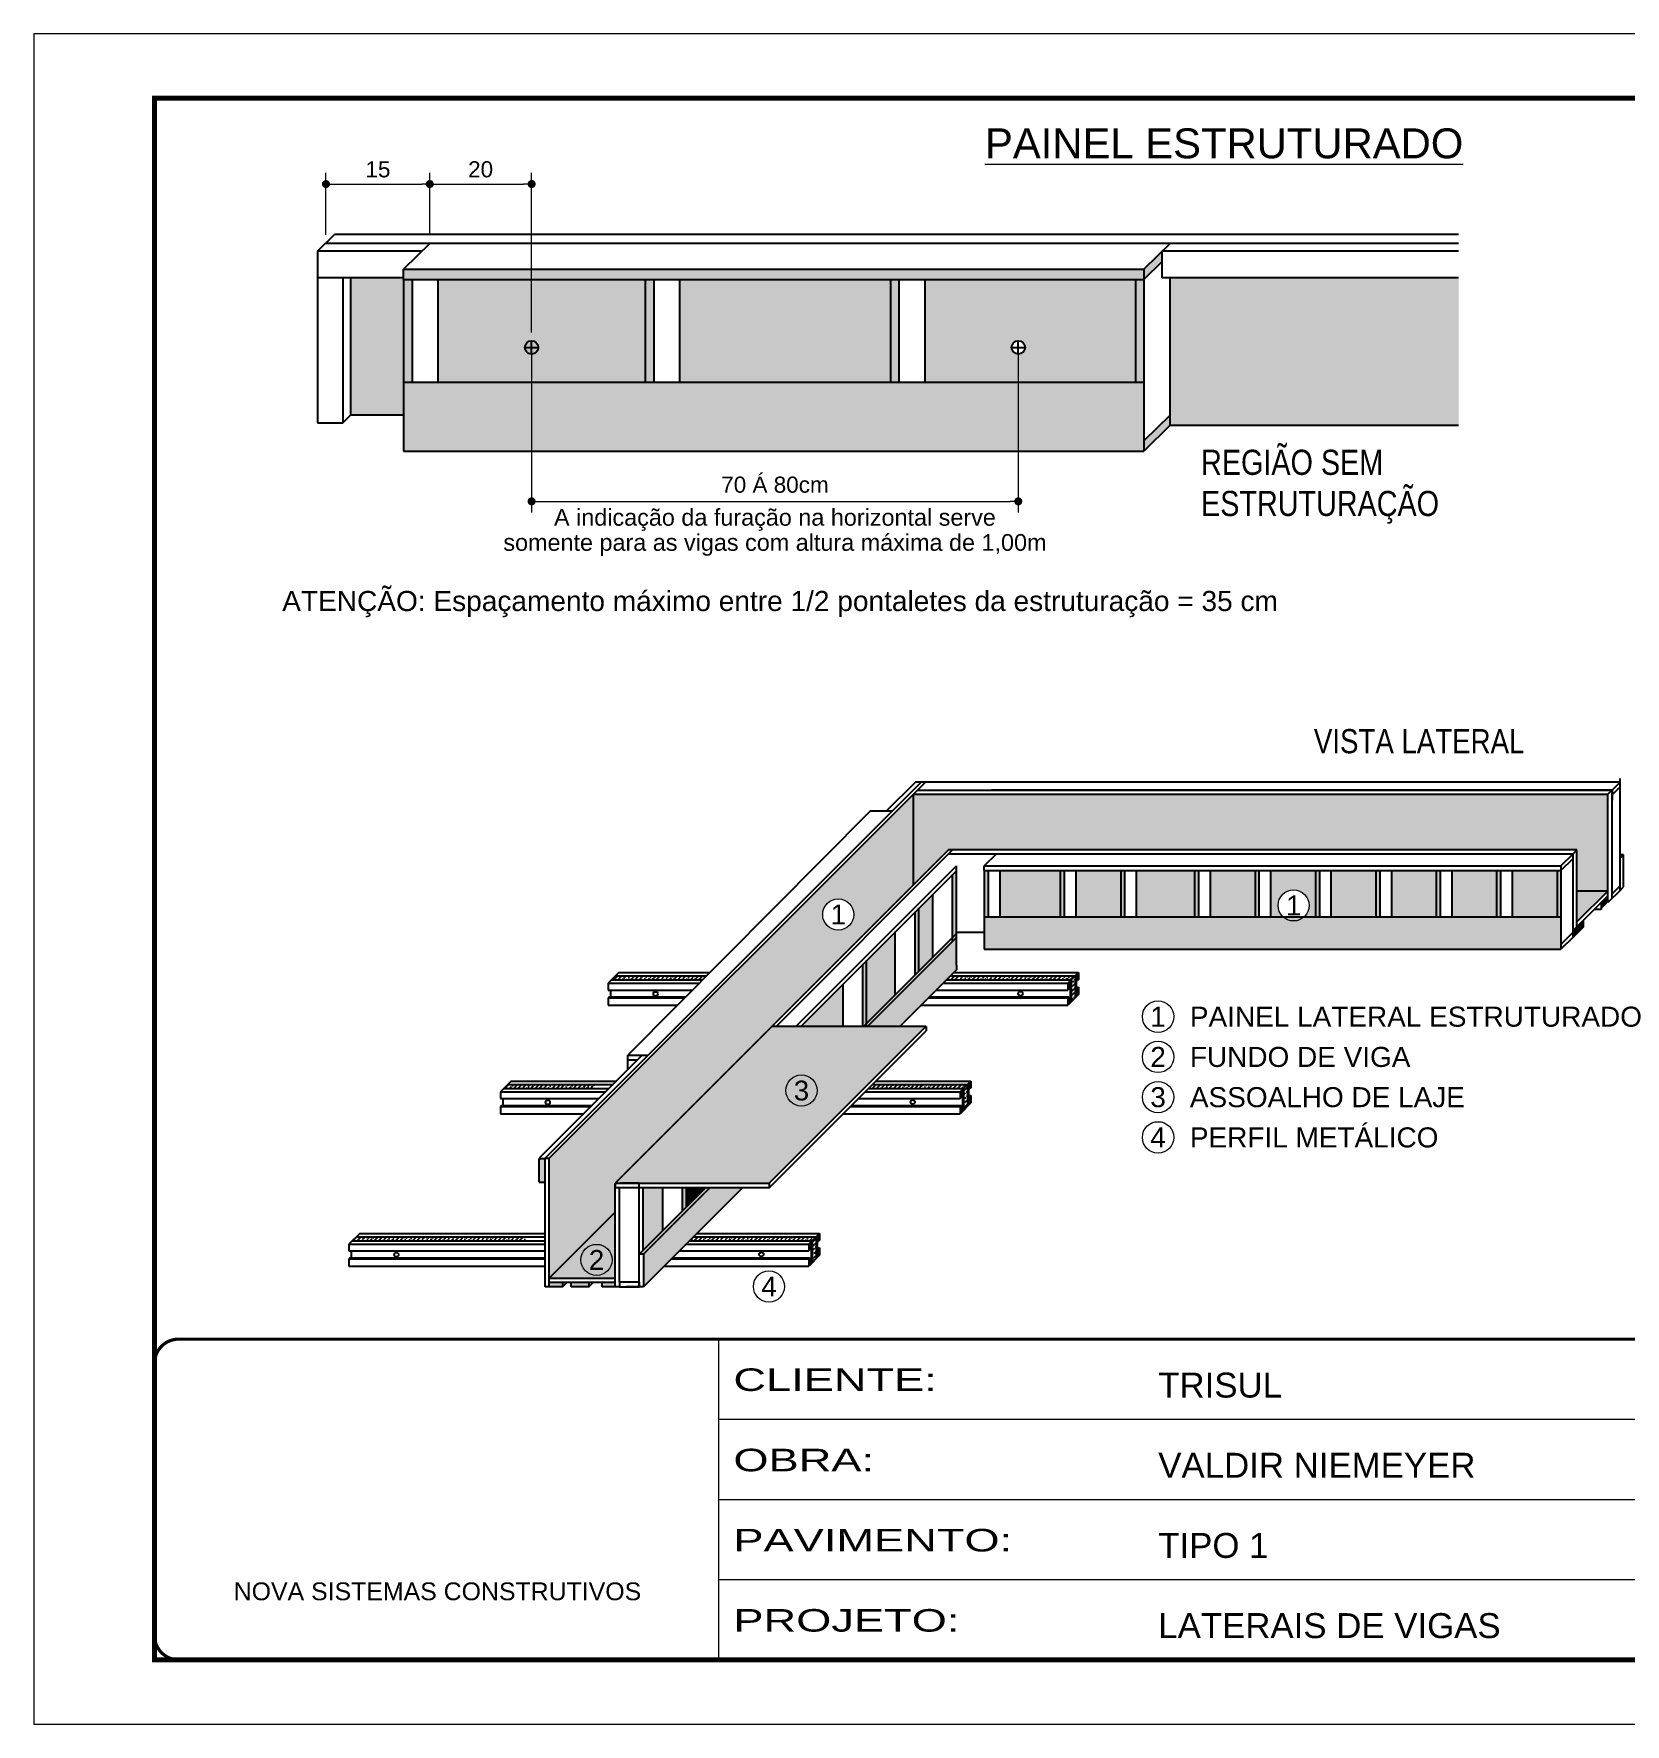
# Model space of a CAD drawing. Extents: x 3330 to 22105, y 1197 to 30204.
# Drawn here: x 17615 to 18603, y 28763 to 29813 of the extents above; entities that cross this region are included whole.
import ezdxf
from ezdxf.enums import TextEntityAlignment as Align

# ---------------------------------------------------------------- set-up
doc = ezdxf.new("R2010")
doc.units = 0
doc.linetypes.add('CONTINUO', pattern=[0])
doc.linetypes.add('DASHED', pattern=[0.75, 0.5, -0.25])
for name, color, linetype, lineweight in [('CARIMBO', 255, 'Continuous', 9), ('Demarcação 1', 251, 'Continuous', 9), ('Folhas', 255, 'Continuous', 9), ('SARRAFO DE PRESSAO', 251, 'DASHED', 9)]:
    doc.layers.add(name, color=color, linetype=linetype, lineweight=lineweight)
doc.layers.add('COTA', color=241, linetype='Continuous')
doc.layers.add('Demarcação 2', color=7, linetype='Continuous', lineweight=9, true_color=0xe0e0e0)
doc.styles.add('ARIAL', font='arial.ttf')
doc.styles.add('CESAR1', font='arial.ttf', dxfattribs={"oblique": 15})
doc.styles.get("Standard").update_dxf_attribs({"font": 'arial.ttf'})
doc.styles.add('Tecnologia', font='')
doc.styles.add('texto', font='ARIALN.TTF')
doc.styles.get('Tecnologia').set_extended_font_data('Forgotten Futurist')
doc.dimstyles.new('1x', dxfattribs={"dimtxt": 10, "dimasz": 5, "dimexe": 7, "dimexo": 5, "dimgap": 4, "dimtad": 1, "dimdec": 1, "dimdsep": 46, "dimtxsty": 'Standard', "dimblk": 'DOT', "dimcen": 0.09, "dimclrd": 4, "dimclre": 4, "dimclrt": 2, "dimadec": 0, "dimazin": 2, "dimtfac": 1, "dimtdec": 1, "dimtmove": 0, "dimatfit": 3, "dimldrblk": 'DOT', "dimfxl": 1, "dimtolj": 1, "dimtzin": 0, "dimlwd": 9, "dimlwe": 9, "dimarcsym": 0})
pattern_1 = [(45, (15393.5628, 77452.4135), (0.99436891, 3.64601934), [4.6875, -0.9375, 0, -0.9375])]

# ---------------------------------------------------------------- blocks, each defined once
blk = doc.blocks.new('9999999999')
at = {"color": 30, "linetype": 'CONTINUO'}
for p, q in [((98564.6, 34230.2), (98564.6, 34429.4)), ((98564.6, 34379.6), (99584, 34379.6)), ((98564.6, 34329.8), (99488, 34329.8)), ((98564.6, 34280), (99488, 34280))]:
    blk.add_line(p, q, dxfattribs=at)
at = {"color": 30, "linetype": 'CONTINUO', "const_width": 2}
blk.add_lwpolyline([(99584, 34230.2), (99584, 34414.4, 0.414214), (99569, 34429.4), (98229, 34429.4, 0.414214), (98214, 34414.4), (98214, 34245.2, 0.414214), (98229, 34230.2), (99584, 34230.2)], format="xyb", dxfattribs=at)
at = {"layer": 'Folhas'}
blk.add_lwpolyline([(98139, 34190.2), (99624, 34190.2), (99624, 35240.2), (98139, 35240.2)], close=True, dxfattribs=at)
at = {"layer": 'Folhas', "color": 30, "const_width": 3}
blk.add_lwpolyline([(98214, 34230.2), (99584, 34230.2), (99584, 35200.2), (98214, 35200.2)], close=True, dxfattribs=at)
at = {"color": 7, "linetype": 'Continuous', "ltscale": 5, "style": 'ARIAL'}
for s, height, p in [('TRISUL', 15.48, (98837.7, 34393.1)), ('VALDIR NIEMEYER', 15.483, (98837.7, 34343.3)), ('TIPO 1', 15.48, (98837.7, 34293.5)), ('NOVA SISTEMAS CONSTRUTIVOS', 11.059, (98263.2, 34267.2)), ('LATERAIS DE VIGAS', 15.483, (98837.7, 34243.7))]:
    blk.add_text(s, height=height, dxfattribs=at).set_placement(p)
at = {"layer": 'Folhas', "color": 7, "style": 'Tecnologia', "width": 1.5}
for s, p in [('CLIENTE:', (98573.7, 34397.2)), ('OBRA:', (98573.7, 34347.3)), ('PAVIMENTO:', (98573.7, 34297.5)), ('PROJETO:', (98573.7, 34247.7))]:
    blk.add_text(s, height=14, dxfattribs=at).set_placement(p)
blk = doc.blocks.new('_Dot')
at = {"color": 0, "linetype": 'ByBlock', "lineweight": -2}
blk.add_line((-0.5, 0), (-1, 0), dxfattribs=at)
at = {"color": 0, "linetype": 'ByBlock', "const_width": 0.5}
blk.add_lwpolyline([(-0.25, 0, 1), (0.25, 0, 1)], format="xyb", close=True, dxfattribs=at)
blk = doc.blocks.new('*D2073')
at = {"layer": 'COTA', "color": 4, "lineweight": 9, "transparency": 16777216}
for p, q in [((17796.1, 29688.3), (17796.1, 29726.8)), ((17860.6, 29688), (17860.6, 29726.8)), ((17801.1, 29719.8), (17855.6, 29719.8))]:
    blk.add_line(p, q, dxfattribs=at)
at = {"layer": 'Defpoints', "color": 0, "transparency": 16777216}
for p in [(17860.6, 29719.8), (17796.1, 29683.3), (17860.6, 29683)]:
    blk.add_point(p, dxfattribs=at)
at = {"layer": 'COTA', "color": 4, "lineweight": 9, "transparency": 16777216, "xscale": 5, "yscale": 5, "zscale": 5, "rotation": 180}
blk.add_blockref('_Dot', (17796.1, 29719.8), dxfattribs=at)
at = {"layer": 'COTA', "color": 4, "lineweight": 9, "transparency": 16777216, "xscale": 5, "yscale": 5, "zscale": 5}
blk.add_blockref('_Dot', (17860.6, 29719.8), dxfattribs=at)
at = {"layer": 'COTA', "color": 2, "transparency": 16777216, "insert": (17828.4, 29728.9), "char_height": 10, "attachment_point": 5}
blk.add_mtext('\\A1;15', dxfattribs=at)
blk = doc.blocks.new('*D2074')
at = {"layer": 'COTA', "color": 4, "lineweight": 9, "transparency": 16777216}
for p, q in [((17860.6, 29688), (17860.6, 29726.8)), ((17923.9, 29627.5), (17923.9, 29726.8)), ((17865.6, 29719.8), (17918.9, 29719.8))]:
    blk.add_line(p, q, dxfattribs=at)
at = {"layer": 'Defpoints', "color": 0, "transparency": 16777216}
for p in [(17923.9, 29719.8), (17860.6, 29683), (17923.9, 29622.5)]:
    blk.add_point(p, dxfattribs=at)
at = {"layer": 'COTA', "color": 4, "lineweight": 9, "transparency": 16777216, "xscale": 5, "yscale": 5, "zscale": 5, "rotation": 180}
blk.add_blockref('_Dot', (17860.6, 29719.8), dxfattribs=at)
at = {"layer": 'COTA', "color": 4, "lineweight": 9, "transparency": 16777216, "xscale": 5, "yscale": 5, "zscale": 5}
blk.add_blockref('_Dot', (17923.9, 29719.8), dxfattribs=at)
at = {"layer": 'COTA', "color": 2, "transparency": 16777216, "insert": (17892.2, 29728.9), "char_height": 10, "attachment_point": 5}
blk.add_mtext('\\A1;20', dxfattribs=at)
blk = doc.blocks.new('*D2075')
at = {"layer": 'COTA', "color": 4, "lineweight": 9, "transparency": 16777216}
for p, q in [((17923.9, 29617.5), (17923.9, 29515.7)), ((18226.3, 29617.5), (18226.3, 29515.7)), ((17928.9, 29522.7), (18221.3, 29522.7))]:
    blk.add_line(p, q, dxfattribs=at)
at = {"layer": 'Defpoints', "color": 0, "transparency": 16777216}
for p in [(17923.9, 29622.5), (18226.3, 29622.5), (18226.3, 29522.7)]:
    blk.add_point(p, dxfattribs=at)
at = {"layer": 'COTA', "color": 4, "lineweight": 9, "transparency": 16777216, "xscale": 5, "yscale": 5, "zscale": 5, "rotation": 180}
blk.add_blockref('_Dot', (17923.9, 29522.7), dxfattribs=at)
at = {"layer": 'COTA', "color": 4, "lineweight": 9, "transparency": 16777216, "xscale": 5, "yscale": 5, "zscale": 5}
blk.add_blockref('_Dot', (18226.3, 29522.7), dxfattribs=at)
at = {"layer": 'COTA', "color": 2, "transparency": 16777216, "insert": (18075.1, 29533), "char_height": 10, "attachment_point": 5}
blk.add_mtext('\\A1;70 Á 80cm', dxfattribs=at)

msp = doc.modelspace()

# ---------------------------------------------------------------- hatches: boundary and pattern name
for points in [[(18315.75, 29671.74), (18315.75, 29678.12), (18304.4, 29666.86), (18304.4, 29660.49)], [(18146.8, 29596.77), (18152.13, 29596.77), (18152.13, 29660.49), (18146.8, 29660.49)], [(18592.66, 29273.43), (18592.66, 29277.62), (18588.43, 29273.43), (18588.43, 29269.23)], [(18577.49, 29262.58), (18571.51, 29256.65), (18571.51, 29252.45), (18577.49, 29258.39)], [(17932.26, 29114.61), (17928.6, 29114.61), (17928.6, 29099.75), (17932.26, 29099.75)]]:
    msp.add_hatch(color=256).paths.add_polyline_path(points)
at = {"linetype": 'ByBlock', "ltscale": 2}
for points in [[(18304.4, 29666.86), (17844.35, 29666.86), (17844.35, 29660.49), (18304.4, 29660.49)], [(17844.23, 29596.78), (17849.56, 29596.78), (17849.56, 29660.38), (17844.23, 29660.38)], [(17994.42, 29596.77), (17999.74, 29596.77), (17999.74, 29660.38), (17994.42, 29660.38)], [(18602.28, 29303.22), (18600.27, 29303.22), (18600.27, 29300.98)], [(18185.37, 29249.28), (18187.72, 29251.63), (18187.72, 29293.07), (18185.37, 29290.72)], [(18205.02, 29264.52), (18207.46, 29264.52), (18207.46, 29293.23), (18205.02, 29293.23)], [(18252.29, 29264.52), (18254.73, 29264.52), (18254.73, 29293.23), (18252.29, 29293.23)], [(18289.83, 29264.52), (18292.27, 29264.52), (18292.27, 29293.23), (18289.83, 29293.23)], [(18335.76, 29264.52), (18338.2, 29264.52), (18338.2, 29293.23), (18335.76, 29293.23)], [(18373.29, 29264.52), (18375.73, 29264.52), (18375.73, 29293.23), (18373.29, 29293.23)], [(18410.83, 29264.52), (18413.27, 29264.52), (18413.27, 29293.23), (18410.83, 29293.23)], [(18448.36, 29264.52), (18450.8, 29264.52), (18450.8, 29293.23), (18448.36, 29293.23)], [(18485.89, 29264.52), (18488.33, 29264.52), (18488.33, 29293.23), (18485.89, 29293.23)], [(18523.43, 29264.52), (18525.87, 29264.52), (18525.87, 29293.23), (18523.43, 29293.23)], [(18560.96, 29264.52), (18563.4, 29264.52), (18563.4, 29293.23), (18560.96, 29293.23)], [(18162.03, 29228.42), (18164.38, 29230.77), (18164.38, 29270.07), (18162.03, 29267.72)], [(18185.47, 29249.39), (18185.47, 29251.87), (18132.08, 29198.47), (18132.08, 29196.58), (18132.67, 29196.58)], [(18131.97, 29237.33), (18129.62, 29234.97), (18129.62, 29196.48), (18131.97, 29196.48)], [(18034.81, 29096.45), (18032.24, 29096.45), (17990.78, 29055), (17993.35, 29055)], [(18017.6, 29081.81), (18019.95, 29084.16), (18019.95, 29096.35), (18017.6, 29096.35)]]:
    msp.add_hatch(color=256, dxfattribs=at).paths.add_polyline_path(points)
h = msp.add_hatch(color=256)
h.paths.add_polyline_path([(18304.4, 29560.23), (18304.4, 29553.86), (18320.63, 29569.95), (18320.63, 29576.33)])
h.paths.add_polyline_path([(18299.08, 29596.77), (18304.4, 29596.77), (18304.4, 29660.49), (18299.08, 29660.49)])
at = {"linetype": 'Continuous', "ltscale": 1.5}
h = msp.add_hatch(dxfattribs=at)
h.set_pattern_fill('ANSI36', color=256, scale=15, style=0)
h.set_pattern_definition(pattern_1)
h.paths.add_polyline_path([(17976.03, 29227.9), (17973.53, 29225.4), (18030.09, 29225.4), (18032.58, 29227.9)])
h = msp.add_hatch(dxfattribs=at)
h.set_pattern_fill('ANSI36', color=256, scale=15, style=0)
h.set_pattern_definition(pattern_1)
h.paths.add_polyline_path([(18261.72, 29227.9), (18183.99, 29227.9), (18181.48, 29225.4), (18259.21, 29225.4)])
h.paths.add_polyline_path([(18261.72, 29227.9), (18259.21, 29225.4), (18259.21, 29211.78), (18261.72, 29214.29)])
h = msp.add_hatch(dxfattribs=at)
h.set_pattern_fill('ANSI36', color=256, scale=15, style=0)
h.set_pattern_definition(pattern_1)
h.paths.add_polyline_path([(17909.05, 29160.53), (17906.55, 29158.03), (17963.11, 29158.03), (17965.6, 29160.53)])
h = msp.add_hatch(dxfattribs=at)
h.set_pattern_fill('ANSI36', color=256, scale=15, style=0)
h.set_pattern_definition(pattern_1)
h.paths.add_polyline_path([(18194.74, 29160.53), (18192.23, 29158.03), (18192.23, 29144.41), (18194.74, 29146.92)])
h.paths.add_polyline_path([(18135.74, 29160.53), (18133.23, 29158.03), (18192.23, 29158.03), (18194.74, 29160.53)])
h = msp.add_hatch(dxfattribs=at)
h.set_pattern_fill('ANSI36', color=256, scale=15, style=0)
h.set_pattern_definition(pattern_1)
h.paths.add_polyline_path([(17814.98, 29065.91), (17812.47, 29063.4), (17919.94, 29063.4), (17919.94, 29065.91)])
h = msp.add_hatch(dxfattribs=at)
h.set_pattern_fill('ANSI36', color=256, scale=15, style=0)
h.set_pattern_definition(pattern_1)
h.paths.add_polyline_path([(18100.67, 29065.91), (18098.16, 29063.4), (18098.16, 29049.79), (18100.67, 29052.3)])
h.paths.add_polyline_path([(18024.56, 29065.91), (18022.06, 29063.4), (18098.16, 29063.4), (18100.67, 29065.91)])
at = {"linetype": 'ByBlock', "ltscale": 2}
h = msp.add_hatch(color=256, dxfattribs=at)
h.paths.add_polyline_path([(17943.05, 29037.62), (17934.83, 29037.62), (17934.83, 29034.7), (17943.05, 29034.7)])
h.paths.add_polyline_path([(17959.35, 29037.62), (17948.56, 29037.62), (17948.56, 29034.7), (17959.35, 29034.7)])
h.paths.add_polyline_path([(17975.9, 29037.62), (17967.68, 29037.62), (17967.68, 29034.7), (17975.9, 29034.7)])
at = {"layer": 'Demarcação 1'}
h = msp.add_hatch(color=256, dxfattribs=at)
h.paths.add_polyline_path([(17954.56, 29051.51, 1), (17973.92, 29051.51, 1)], flags=17)
h.paths.add_polyline_path([(17975.9, 29099.22), (18160.94, 29284.26), (18160.94, 29340.73), (18160.94, 29340.73), (17934.83, 29114.62), (17934.83, 29040.18), (17975.9, 29081.25)])
h.paths.add_polyline_path([(18104.75, 29266.05, -1), (18124.11, 29266.05, -1)], flags=16)
h.paths.add_polyline_path([(17956.36, 29042.26), (17972.12, 29042.26), (17972.12, 29060.82), (17956.36, 29060.82)], flags=24)
h.paths.add_polyline_path([(18106.55, 29256.8), (18122.31, 29256.8), (18122.31, 29275.35), (18106.55, 29275.35)], flags=24)
for points in [[(18160.94, 29284.26), (18182.88, 29306.2), (18573.44, 29306.2), (18573.44, 29280.57), (18592.66, 29280.57), (18592.66, 29340.73), (18160.94, 29340.73)], [(18573.44, 29280.57), (18573.44, 29261.51), (18592.66, 29280.57)]]:
    msp.add_hatch(color=256, dxfattribs=at).paths.add_polyline_path(points)
h = msp.add_hatch(color=256, dxfattribs=at)
h.paths.add_polyline_path([(17934.83, 29040.18), (17975.9, 29040.18), (17975.9, 29081.25)])
h.paths.add_polyline_path([(17954.56, 29051.51, -1), (17973.92, 29051.51, -1)], flags=16)
h.paths.add_polyline_path([(17956.36, 29042.26), (17972.12, 29042.26), (17972.12, 29060.82), (17956.36, 29060.82)], flags=24)
at = {"layer": 'Demarcação 2'}
for points in [[(17844.35, 29660.49), (17844.35, 29660.49), (17844.35, 29660.49), (17844.35, 29661.55), (17811.35, 29661.55), (17811.35, 29576.33), (17844.35, 29576.33)], [(17865.9, 29596.78), (17994.53, 29596.77), (17994.53, 29660.49), (17865.9, 29660.49)], [(18016.08, 29596.77), (18146.8, 29596.77), (18146.8, 29660.49), (18016.08, 29660.49)], [(18320.63, 29661.55), (18320.63, 29569.95), (18499.9, 29569.95), (18499.9, 29661.55)], [(18304.4, 29596.77), (17844.35, 29596.78), (17844.35, 29560.23), (17844.35, 29553.86), (18304.4, 29553.86)], [(18214.99, 29264.52), (18252.4, 29264.52), (18252.4, 29293.34), (18214.99, 29293.34)], [(18262.27, 29264.52), (18289.93, 29264.52), (18289.93, 29293.34), (18262.27, 29293.34)], [(18299.8, 29264.52), (18335.87, 29264.52), (18335.87, 29293.34), (18299.8, 29293.34)], [(18345.73, 29264.52), (18373.4, 29264.52), (18373.4, 29293.34), (18345.73, 29293.34)], [(18420.8, 29264.52), (18448.47, 29264.52), (18448.47, 29293.34), (18420.8, 29293.34)], [(18458.33, 29264.52), (18486, 29264.52), (18486, 29293.34), (18458.33, 29293.34)], [(18495.87, 29264.52), (18523.53, 29264.52), (18523.53, 29293.34), (18495.87, 29293.34)], [(18533.4, 29264.52), (18561.07, 29264.52), (18561.07, 29293.34), (18533.4, 29293.34)], [(18164.49, 29230.88), (18173.15, 29239.55), (18173.15, 29278.51), (18164.49, 29269.84)], [(18563.51, 29264.52), (18403.84, 29264.52, -0.3830345), (18390.91, 29264.52), (18205.12, 29264.52), (18205.12, 29244.52), (18563.51, 29244.52)], [(18132.08, 29198.47), (18149.82, 29216.21), (18149.82, 29255.17), (18132.08, 29237.43)], [(18187.83, 29234.66), (18187.83, 29251.74), (18132.67, 29196.58), (18152.67, 29196.58), (18187.82, 29231.74)], [(18091.23, 29196.58), (18117.41, 29196.58), (18117.41, 29222.76)], [(17993.14, 29057.35), (18005.38, 29069.6), (18005.38, 29096.45), (17993.14, 29096.45)], [(18055.1, 29096.45), (18049.62, 29096.45), (18034.81, 29096.45), (17993.35, 29055), (17993.35, 29034.7)], [(18020.06, 29084.27), (18032.24, 29096.45), (18020.06, 29096.45)]]:
    msp.add_hatch(color=256, dxfattribs=at).paths.add_polyline_path(points)
h = msp.add_hatch(color=256, dxfattribs=at)
h.paths.add_polyline_path([(18222.12, 29618.31, -1), (18230.49, 29618.31, -1)], flags=16)
h.paths.add_polyline_path([(18168.35, 29596.77), (18299.08, 29596.77), (18299.08, 29660.49), (18168.35, 29660.49)])
h = msp.add_hatch(color=256, dxfattribs=at)
h.paths.add_polyline_path([(18407.05, 29271.72, -1), (18387.69, 29271.72, -1)], flags=16)
h.paths.add_polyline_path([(18389.49, 29262.47), (18405.25, 29262.47), (18405.25, 29281.02), (18389.49, 29281.02)], flags=24)
h.paths.add_polyline_path([(18383.27, 29264.52), (18410.93, 29264.52), (18410.93, 29293.34), (18383.27, 29293.34)])
h = msp.add_hatch(color=256, dxfattribs=at)
h.paths.add_polyline_path([(17975.9, 29099.22), (17978.46, 29099.22), (17990.78, 29099.22), (18071.54, 29099.22), (18168.9, 29196.58), (18073.26, 29196.58)])
h.paths.add_polyline_path([(18083.64, 29147.2), (18099.5, 29147.2), (18099.5, 29166.09), (18083.64, 29166.09)], flags=24)

# ---------------------------------------------------------------- linework, layer by layer
at = {"linetype": 'ByBlock', "ltscale": 2}
for p, q in [((17790.92, 29678.12), (17801.36, 29688.56)), ((17790.92, 29678.12), (17790.92, 29661.55)), ((17860.57, 29682.96), (17844.35, 29666.86)), ((18320.63, 29682.95), (18304.4, 29666.86)), ((18315.75, 29661.55), (18315.75, 29678.12)), ((17844.35, 29666.86), (18304.4, 29666.86)), ((17844.35, 29660.49), (17844.35, 29666.86)), ((18315.75, 29671.74), (18304.4, 29660.49)), ((18304.4, 29666.86), (18304.4, 29553.86)), ((17790.92, 29661.55), (17790.92, 29571.49)), ((17806.52, 29661.55), (17806.52, 29571.49)), ((17811.35, 29661.55), (17811.35, 29576.33)), ((17844.35, 29660.49), (17844.35, 29553.86)), ((17844.35, 29660.49), (17844.35, 29560.23)), ((17844.35, 29660.49), (18304.4, 29660.49)), ((17849.67, 29660.49), (17849.67, 29596.78)), ((17865.9, 29596.78), (17865.9, 29660.49)), ((17994.53, 29660.49), (17994.53, 29596.77)), ((17999.85, 29660.49), (17999.85, 29596.77)), ((18016.08, 29596.77), (18016.08, 29660.49)), ((18146.8, 29660.49), (18146.8, 29596.77)), ((18152.13, 29660.49), (18152.13, 29596.77)), ((18168.35, 29596.77), (18168.35, 29660.49)), ((18299.08, 29660.49), (18299.08, 29596.77)), ((18320.63, 29569.95), (18320.63, 29661.55)), ((17806.52, 29571.49), (17811.35, 29576.33)), ((17844.35, 29576.33), (17811.35, 29576.33)), ((17844.35, 29576.33), (17811.35, 29576.33)), ((18320.63, 29576.33), (18304.4, 29560.23)), ((18320.63, 29569.95), (18304.4, 29553.86)), ((18600.27, 29345.42), (18595.22, 29340.42)), ((18075.83, 29196.58), (18185.44, 29306.2)), ((18570.93, 29303.63), (18573.44, 29306.2)), ((18212.55, 29303.63), (18205.12, 29296.26)), ((18205.12, 29296.26), (18563.51, 29296.26)), ((18205.12, 29293.34), (18205.12, 29296.26)), ((18570.93, 29303.63), (18563.51, 29296.26)), ((18570.93, 29300.71), (18563.51, 29293.34)), ((18563.51, 29296.26), (18563.51, 29293.34)), ((18570.93, 29303.63), (18570.93, 29251.88)), ((18600.27, 29300.98), (18602.28, 29303.22)), ((18602.28, 29303.22), (18600.27, 29303.22)), ((18602.28, 29283.22), (18602.28, 29303.22)), ((18185.47, 29249.39), (18185.47, 29290.83)), ((18187.83, 29234.66), (18187.83, 29293.18)), ((18205.12, 29293.34), (18563.51, 29293.34)), ((18205.12, 29293.34), (18205.12, 29244.52)), ((18205.12, 29293.34), (18205.12, 29264.52)), ((18207.56, 29293.34), (18207.56, 29264.52)), ((18214.99, 29264.52), (18214.99, 29293.34)), ((18252.4, 29293.34), (18252.4, 29264.52)), ((18254.84, 29293.34), (18254.84, 29264.52)), ((18262.27, 29264.52), (18262.27, 29293.34)), ((18289.93, 29293.34), (18289.93, 29264.52)), ((18292.37, 29293.34), (18292.37, 29264.52)), ((18299.8, 29264.52), (18299.8, 29293.34)), ((18335.87, 29293.34), (18335.87, 29264.52)), ((18338.31, 29293.34), (18338.31, 29264.52)), ((18345.73, 29264.52), (18345.73, 29293.34)), ((18373.4, 29293.34), (18373.4, 29264.52)), ((18375.84, 29293.34), (18375.84, 29264.52)), ((18383.27, 29264.52), (18383.27, 29293.34)), ((18410.93, 29293.34), (18410.93, 29264.52)), ((18413.37, 29293.34), (18413.37, 29264.52)), ((18420.8, 29264.52), (18420.8, 29293.34)), ((18448.47, 29293.34), (18448.47, 29264.52)), ((18450.91, 29293.34), (18450.91, 29264.52)), ((18458.33, 29264.52), (18458.33, 29293.34)), ((18486, 29293.34), (18486, 29264.52)), ((18488.44, 29293.34), (18488.44, 29264.52)), ((18495.87, 29264.52), (18495.87, 29293.34)), ((18523.53, 29293.34), (18523.53, 29264.52)), ((18525.97, 29293.34), (18525.97, 29264.52)), ((18533.4, 29264.52), (18533.4, 29293.34)), ((18561.07, 29293.34), (18561.07, 29264.52)), ((18563.51, 29293.34), (18563.51, 29244.52)), ((18173.15, 29239.55), (18173.15, 29278.51)), ((18600.27, 29280.98), (18592.66, 29273.43)), ((18600.27, 29280.98), (18602.28, 29283.22)), ((18162.14, 29228.53), (18162.14, 29267.82)), ((18164.49, 29230.88), (18164.49, 29270.18)), ((18187.83, 29254.22), (18130.19, 29196.58)), ((18149.82, 29216.21), (18149.82, 29255.5)), ((18205.12, 29254.81), (18187.83, 29254.81)), ((18570.93, 29254.8), (18563.51, 29247.44)), ((18577.49, 29258.39), (18567.11, 29248.09)), ((18573.44, 29254.37), (18570.93, 29251.88)), ((18570.93, 29251.88), (18563.51, 29244.52)), ((18129.73, 29196.58), (18129.73, 29235.08)), ((18132.08, 29196.58), (18132.08, 29237.43)), ((18187.83, 29234.66), (18187.82, 29231.74)), ((17971.46, 29223.33), (17971.46, 29219.14)), ((17971.46, 29223.33), (18014.7, 29223.33)), ((17971.46, 29223.33), (18028.03, 29223.33)), ((17973.53, 29225.4), (18030.09, 29225.4)), ((17976.03, 29227.9), (18032.58, 29227.9)), ((17978.1, 29229.97), (18034.64, 29229.97)), ((18179.41, 29223.33), (18257.15, 29223.33)), ((18181.48, 29225.4), (18259.21, 29225.4)), ((18183.99, 29227.9), (18261.72, 29227.9)), ((18186.06, 29229.97), (18263.79, 29229.97)), ((18257.15, 29223.33), (18257.15, 29219.14)), ((18257.78, 29223.05), (18257.78, 29219.78)), ((18258.59, 29223.86), (18258.59, 29211.93)), ((18259.21, 29225.4), (18259.21, 29211.78)), ((18261.72, 29227.9), (18261.72, 29214.29)), ((18262.34, 29227.61), (18262.34, 29215.69)), ((18262.34, 29225.16), (18263.16, 29225.16)), ((18263.16, 29228.43), (18263.16, 29225.16)), ((17971.46, 29219.14), (18023.87, 29219.14)), ((17971.46, 29214.27), (18019.02, 29214.27)), ((17972.1, 29214.9), (18019.66, 29214.9)), ((17972.9, 29219.14), (17972.9, 29214.9)), ((18170.35, 29214.27), (18257.15, 29214.27)), ((18170.99, 29214.9), (18257.78, 29214.9)), ((18175.22, 29219.14), (18257.15, 29219.14)), ((18257.78, 29211.93), (18258.59, 29211.93)), ((18262.34, 29220.91), (18263.79, 29220.91)), ((18262.34, 29220.28), (18263.16, 29220.28)), ((18262.34, 29216.51), (18263.16, 29216.51)), ((18263.16, 29220.28), (18263.16, 29216.51)), ((17971.46, 29209.72), (18001.17, 29209.72)), ((17971.46, 29209.72), (18014.5, 29209.72)), ((18165.8, 29209.72), (18257.15, 29209.72)), ((18169.02, 29196.58), (18169.02, 29193.82)), ((17983.6, 29169.61), (17983.6, 29178.63)), ((17983.6, 29175.71), (17989.7, 29175.71)), ((17909.05, 29160.53), (17974.52, 29160.53)), ((17911.12, 29162.6), (17976.59, 29162.6)), ((18135.72, 29160.53), (18194.74, 29160.53)), ((18137.79, 29162.6), (18196.81, 29162.6)), ((18194.74, 29160.53), (18194.74, 29146.92)), ((18195.37, 29160.24), (18195.37, 29148.32)), ((18196.18, 29161.06), (18196.18, 29157.79)), ((17904.48, 29155.96), (17947.72, 29155.96)), ((17904.48, 29155.96), (17969.94, 29155.96)), ((17904.48, 29155.96), (17904.48, 29151.77)), ((17904.48, 29151.77), (17965.75, 29151.77)), ((17905.92, 29151.77), (17905.92, 29147.53)), ((17906.55, 29158.03), (17972.01, 29158.03)), ((18126.95, 29151.77), (18190.17, 29151.77)), ((18131.14, 29155.96), (18190.17, 29155.96)), ((18133.21, 29158.03), (18192.23, 29158.03)), ((18190.17, 29155.96), (18190.17, 29151.77)), ((18190.8, 29155.68), (18190.8, 29152.41)), ((18191.61, 29156.49), (18191.61, 29144.56)), ((18192.23, 29158.03), (18192.23, 29144.41)), ((18195.37, 29157.79), (18196.18, 29157.79)), ((18195.37, 29153.54), (18196.81, 29153.54)), ((18195.37, 29152.91), (18196.18, 29152.91)), ((18195.37, 29149.14), (18196.18, 29149.14)), ((18196.18, 29152.91), (18196.18, 29149.14)), ((17904.48, 29146.9), (17960.88, 29146.9)), ((17904.48, 29142.35), (17934.19, 29142.35)), ((17904.48, 29142.35), (17956.33, 29142.35)), ((17905.12, 29147.53), (17961.52, 29147.53)), ((18117.53, 29142.35), (18190.17, 29142.35)), ((18122.08, 29146.9), (18190.17, 29146.9)), ((18122.72, 29147.53), (18190.8, 29147.53)), ((18190.8, 29144.56), (18191.61, 29144.56)), ((17928.6, 29099.75), (17928.6, 29114.61)), ((17932.26, 29114.62), (17934.83, 29114.62)), ((17928.6, 29099.75), (17932.26, 29099.75)), ((17975.9, 29099.22), (17978.46, 29099.22)), ((17981.68, 29096.45), (18049.62, 29096.45)), ((17990.78, 29037.62), (17990.78, 29096.45)), ((17993.14, 29057.35), (17993.14, 29096.32)), ((18005.38, 29069.6), (18005.38, 29096.45)), ((18017.7, 29081.92), (18017.7, 29096.45)), ((18020.06, 29084.27), (18020.06, 29096.45)), ((18071.54, 29099.22), (18071.54, 29096.45)), ((17814.98, 29065.91), (17932.26, 29065.91)), ((17817.05, 29067.98), (17932.26, 29067.98)), ((18024.56, 29065.91), (18100.67, 29065.91)), ((18026.63, 29067.98), (18102.74, 29067.98)), ((18100.67, 29065.91), (18100.67, 29052.3)), ((18101.29, 29065.62), (18101.29, 29053.7)), ((18102.11, 29066.44), (18102.11, 29063.16)), ((17810.4, 29061.34), (17906.61, 29061.34)), ((17810.4, 29061.34), (17932.26, 29061.34)), ((17810.4, 29061.34), (17810.4, 29057.14)), ((17810.4, 29057.14), (17932.26, 29057.14)), ((17811.85, 29057.14), (17811.85, 29052.91)), ((17812.47, 29063.4), (17932.26, 29063.4)), ((18015.8, 29057.14), (18096.09, 29057.14)), ((18019.99, 29061.34), (18096.09, 29061.34)), ((18022.06, 29063.4), (18098.16, 29063.4)), ((18096.09, 29061.34), (18096.09, 29057.14)), ((18096.73, 29061.06), (18096.73, 29057.78)), ((18097.54, 29061.87), (18097.54, 29049.94)), ((18098.16, 29063.4), (18098.16, 29049.79)), ((18101.29, 29063.16), (18102.11, 29063.16)), ((18101.29, 29058.92), (18102.74, 29058.92)), ((18101.29, 29058.29), (18102.11, 29058.29)), ((18101.29, 29054.52), (18102.11, 29054.52)), ((18102.11, 29058.29), (18102.11, 29054.52)), ((17810.4, 29052.27), (17932.26, 29052.27)), ((17810.4, 29047.72), (17906.61, 29047.72)), ((17810.4, 29047.72), (17932.26, 29047.72)), ((17811.04, 29052.91), (17932.26, 29052.91)), ((18006.38, 29047.72), (18096.09, 29047.72)), ((18010.93, 29052.27), (18096.09, 29052.27)), ((18011.56, 29052.91), (18096.73, 29052.91)), ((18096.73, 29049.94), (18097.54, 29049.94)), ((17990.78, 29037.62), (17990.78, 29034.7))]:
    msp.add_line(p, q, dxfattribs=at)
for p, q in [((18499.9, 29688.56), (17801.36, 29688.56)), ((17855.69, 29678.12), (17790.92, 29678.12)), ((18499.9, 29682.96), (17795.75, 29682.96)), ((18499.9, 29678.12), (18315.75, 29678.12)), ((17844.35, 29661.55), (17790.92, 29661.55)), ((18499.9, 29661.55), (18315.75, 29661.55)), ((17844.22, 29596.78), (18304.4, 29596.77)), ((17790.92, 29571.49), (17806.52, 29571.49)), ((17844.35, 29553.86), (18304.4, 29553.86)), ((18165.99, 29348.34), (17932.26, 29114.62)), ((18168.56, 29348.34), (17934.83, 29114.62)), ((18162.33, 29348.34), (18144.24, 29330.25)), ((18600.27, 29348.34), (18162.33, 29348.34)), ((18600.27, 29348.34), (18595.22, 29343.3)), ((18600.27, 29283.22), (18600.27, 29350.58)), ((18600.27, 29280.98), (18600.27, 29348.34)), ((18160.94, 29340.73), (18592.66, 29340.73)), ((18160.94, 29340.73), (18160.94, 29284.26)), ((18163.51, 29343.3), (18595.22, 29343.3)), ((18595.22, 29343.3), (18209.61, 29343.3)), ((18595.22, 29343.3), (18592.66, 29340.73)), ((18592.66, 29273.43), (18592.66, 29340.73)), ((18595.22, 29275.97), (18595.22, 29343.3)), ((18595.22, 29343.3), (18595.22, 29337.14)), ((18134.34, 29330.25), (17983.6, 29178.63)), ((18147.9, 29330.25), (18134.34, 29330.25)), ((18182.88, 29306.2), (17975.9, 29099.22)), ((18573.44, 29306.2), (18182.88, 29306.2)), ((18573.44, 29254.37), (18573.44, 29306.2)), ((18088.15, 29196.58), (18187.83, 29296.26)), ((18570.93, 29303.63), (18182.88, 29303.63)), ((18187.83, 29244.52), (18187.83, 29296.26)), ((18091.23, 29196.58), (18187.83, 29293.18)), ((18592.66, 29277.62), (18571.51, 29256.65)), ((18592.66, 29280.57), (18573.44, 29261.51)), ((18600.27, 29283.9), (18595.22, 29278.85)), ((18205.12, 29264.52), (18563.51, 29264.52)), ((18588.43, 29269.23), (18584.2, 29269.23)), ((18588.43, 29273.43), (18588.43, 29269.23)), ((18577.49, 29258.39), (18577.49, 29262.58)), ((18187.82, 29251.74), (18132.67, 29196.58)), ((18205.12, 29244.52), (18563.51, 29244.52)), ((17978.1, 29229.97), (17971.46, 29223.33)), ((18117.41, 29196.58), (18117.41, 29222.76)), ((18187.82, 29231.74), (18152.67, 29196.58)), ((18263.79, 29229.97), (18257.15, 29223.33)), ((18258.59, 29223.86), (18257.78, 29223.05)), ((18263.16, 29228.43), (18262.34, 29227.61)), ((18263.79, 29225.78), (18263.16, 29225.16)), ((18257.78, 29219.78), (18257.15, 29219.14)), ((18263.79, 29216.36), (18257.15, 29209.72)), ((18258.59, 29211.93), (18257.78, 29211.13)), ((18263.16, 29216.51), (18262.34, 29215.69)), ((18263.79, 29220.91), (18263.16, 29220.28)), ((18071.54, 29099.22), (18168.9, 29196.58)), ((18071.65, 29096.45), (18169.02, 29193.82)), ((18169.02, 29196.58), (18073.26, 29196.58)), ((17992.62, 29178.63), (17928.6, 29114.62)), ((17983.6, 29178.63), (17996.28, 29178.63)), ((17911.12, 29162.6), (17904.48, 29155.96)), ((18196.81, 29162.6), (18190.17, 29155.96)), ((18196.18, 29161.06), (18195.37, 29160.24)), ((18190.8, 29152.41), (18190.17, 29151.77)), ((18196.81, 29148.99), (18190.17, 29142.35)), ((18191.61, 29156.49), (18190.8, 29155.68)), ((18196.18, 29149.14), (18195.37, 29148.32)), ((18196.81, 29158.41), (18196.18, 29157.79)), ((18196.81, 29153.54), (18196.18, 29152.91)), ((18191.61, 29144.56), (18190.8, 29143.76)), ((17928.6, 29114.61), (17932.26, 29114.61)), ((17932.26, 29037.62), (17932.26, 29114.62)), ((17934.83, 29034.7), (17934.83, 29114.62)), ((17975.9, 29034.7), (17975.9, 29099.22)), ((17975.9, 29099.22), (18071.54, 29099.22)), ((17975.9, 29099.22), (17975.9, 29096.45)), ((17975.9, 29096.45), (17982.81, 29096.45)), ((17990.78, 29099.22), (17978.46, 29099.22)), ((17978.46, 29037.62), (17978.46, 29096.45)), ((17978.46, 29096.45), (17978.46, 29096.14)), ((17990.78, 29034.7), (17990.78, 29099.22)), ((18032.24, 29096.45), (17990.78, 29055)), ((18055.1, 29096.45), (17993.35, 29034.7)), ((18034.81, 29096.45), (17993.35, 29055)), ((18049.62, 29096.45), (18071.65, 29096.45)), ((17975.9, 29081.25), (17934.83, 29040.18)), ((17817.05, 29067.98), (17810.4, 29061.34)), ((18102.74, 29067.98), (18096.09, 29061.34)), ((18102.11, 29066.44), (18101.29, 29065.62)), ((17993.35, 29055), (17990.78, 29055)), ((17993.35, 29055), (17993.35, 29034.7)), ((18096.73, 29057.78), (18096.09, 29057.14)), ((18102.74, 29054.37), (18096.09, 29047.72)), ((18097.54, 29061.87), (18096.73, 29061.06)), ((18102.11, 29054.52), (18101.29, 29053.7)), ((18102.74, 29063.79), (18102.11, 29063.16)), ((18102.74, 29058.92), (18102.11, 29058.29)), ((18097.54, 29049.94), (18096.73, 29049.14)), ((17932.26, 29034.7), (17932.26, 29037.62)), ((17943.05, 29034.7), (17932.26, 29034.7)), ((17934.83, 29040.18), (17975.9, 29040.18)), ((17934.83, 29037.62), (17975.9, 29037.62)), ((17934.83, 29037.62), (17943.05, 29037.62)), ((17943.05, 29037.62), (17943.05, 29034.7)), ((17943.05, 29034.7), (17945.97, 29037.62)), ((17948.56, 29037.62), (17959.35, 29037.62)), ((17948.56, 29034.7), (17948.56, 29037.62)), ((17959.35, 29034.7), (17948.56, 29034.7)), ((17959.35, 29034.7), (17962.27, 29037.62)), ((17959.35, 29037.62), (17959.35, 29034.7)), ((17967.68, 29037.62), (17975.9, 29037.62)), ((17967.68, 29034.7), (17967.68, 29037.62)), ((17978.46, 29034.7), (17967.68, 29034.7)), ((17978.46, 29037.62), (17978.46, 29034.7)), ((17990.78, 29037.62), (17978.46, 29037.62)), ((17978.46, 29034.7), (17990.78, 29034.7)), ((17993.35, 29034.7), (17982.56, 29034.7))]:
    msp.add_line(p, q)
at = {"linetype": 'Continuous', "ltscale": 1.5}
for p, q in [((17923.85, 29614.12), (17923.85, 29622.49)), ((18226.31, 29614.12), (18226.31, 29622.49)), ((17919.67, 29618.31), (17928.04, 29618.31)), ((18222.12, 29618.31), (18230.49, 29618.31)), ((18320.63, 29569.95), (18499.9, 29569.95))]:
    msp.add_line(p, q, dxfattribs=at)
at = {"color": 0}
msp.add_line((18592.66, 29280.57), (18573.44, 29280.57), dxfattribs=at)
at = {"ltscale": 2}
for p, q in [((18263.79, 29229.97), (18263.79, 29225.78)), ((17972.1, 29214.9), (17971.46, 29214.27)), ((17971.46, 29214.27), (17971.46, 29209.72)), ((18257.78, 29214.9), (18257.15, 29214.27)), ((18257.15, 29214.27), (18257.15, 29209.72)), ((18257.78, 29214.9), (18257.78, 29211.13)), ((18263.79, 29220.91), (18263.79, 29216.36)), ((18196.81, 29162.6), (18196.81, 29158.41)), ((18196.81, 29153.54), (18196.81, 29148.99)), ((17905.12, 29147.53), (17904.48, 29146.9)), ((17904.48, 29146.9), (17904.48, 29142.35)), ((18190.8, 29147.53), (18190.17, 29146.9)), ((18190.17, 29146.9), (18190.17, 29142.35)), ((18190.8, 29147.53), (18190.8, 29143.76)), ((18102.74, 29067.98), (18102.74, 29063.79)), ((18102.74, 29058.92), (18102.74, 29054.37)), ((17811.04, 29052.91), (17810.4, 29052.27)), ((17810.4, 29052.27), (17810.4, 29047.72)), ((18096.73, 29052.91), (18096.09, 29052.27)), ((18096.09, 29052.27), (18096.09, 29047.72)), ((18096.73, 29052.91), (18096.73, 29049.14))]:
    msp.add_line(p, q, dxfattribs=at)
at = {"linetype": 'Continuous', "ltscale": 1.5}
for centre in [(17923.85, 29618.31), (18226.31, 29618.31)]:
    msp.add_circle(centre, 4.18, dxfattribs=at)
at = {"linetype": 'ByBlock', "ltscale": 2}
for centre in [(18000.91, 29216.75), (18227.69, 29216.94), (17933.93, 29149.38), (18160.71, 29149.57), (17839.86, 29054.75), (18066.64, 29054.95)]:
    msp.add_circle(centre, 1.38, dxfattribs=at)
at = {"layer": 'CARIMBO'}
for centre, radius in [((18114.43, 29266.05), 9.68), ((18397.37, 29271.72), 9.68), ((18313.16, 29202.61), 9.77), ((18313.16, 29177.61), 9.77), ((18091.57, 29156.73), 9.68), ((18313.16, 29152.61), 9.77), ((18313.16, 29127.61), 9.77), ((17964.24, 29051.51), 9.68), ((18071.38, 29034.96), 9.68)]:
    msp.add_circle(centre, radius, dxfattribs=at)

# ---------------------------------------------------------------- block references
at = {"layer": 'SARRAFO DE PRESSAO', "color": 6, "linetype": 'ByBlock'}
msp.add_blockref('9999999999', (-80524.42, -5427.08), dxfattribs=at)

# ---------------------------------------------------------------- texts
at = {"layer": 'CARIMBO', "linetype": 'Continuous', "ltscale": 2, "style": 'ARIAL'}
msp.add_text('%%UPAINEL ESTRUTURADO', height=18.59, dxfattribs=at).set_placement((18354.22, 29735.79), align=Align.CENTER)
at = {"layer": 'CARIMBO', "linetype": 'Continuous', "ltscale": 2, "style": 'texto'}
for s, height, p in [('REGIÃO SEM', 15.6, (18339.88, 29539.16)), ('ESTRUTURAÇÃO', 15.6, (18339.88, 29513.6)), ('VISTA LATERAL', 15, (18409.98, 29366.24))]:
    msp.add_text(s, height=height, dxfattribs=at).set_placement(p)
at = {"layer": 'CARIMBO', "color": 2, "style": 'ARIAL'}
for s, height, p in [('A indicação da furação na horizontal serve', 10.4, (18075.08, 29512.78)), ('somente para as vigas com altura máxima de 1,00m', 10.4, (18075.08, 29497.18)), ('ATENÇÃO: Espaçamento máximo entre 1/2 pontaletes da estruturação = 35 cm  ', 12.48, (18083.1, 29460.81))]:
    msp.add_text(s, height=height, dxfattribs=at).set_placement(p, align=Align.MIDDLE_CENTER)
at = {"layer": 'CARIMBO', "style": 'ARIAL'}
for s, height, p in [('1', 12.32, (18397.37, 29271.72)), ('1', 12.32, (18114.43, 29266.05)), ('1', 12.44, (18313.16, 29202.61)), ('2', 12.44, (18313.16, 29177.61)), ('3', 12.32, (18091.57, 29156.73)), ('3', 12.44, (18313.16, 29152.61)), ('4', 12.44, (18313.16, 29127.61)), ('2', 12.32, (17964.24, 29051.51)), ('4', 12.32, (18071.38, 29034.96))]:
    msp.add_text(s, height=height, dxfattribs=at).set_placement(p, align=Align.MIDDLE_CENTER)
at = {"layer": 'CARIMBO', "style": 'CESAR1'}
for s, p in [('PAINEL LATERAL ESTRUTURADO', (18332.93, 29202.61)), ('FUNDO DE VIGA', (18332.93, 29177.61)), ('ASSOALHO DE LAJE', (18332.93, 29152.61)), ('PERFIL METÁLICO', (18332.93, 29127.61))]:
    msp.add_text(s, height=12.436, dxfattribs=at).set_placement(p, align=Align.MIDDLE_LEFT)

# ---------------------------------------------------------------- dimensions: what is measured, and where the dimension line sits
at = {"layer": 'COTA'}
for base, p1, p2, text, picture, middle in [((17860.57, 29719.76), (17796.14, 29683.34), (17860.57, 29682.96), '15', '*D2073', (17828.35, 29728.87)), ((17923.85, 29719.76), (17860.57, 29682.96), (17923.85, 29622.49), '20', '*D2074', (17892.21, 29728.87)), ((18226.31, 29522.66), (17923.85, 29622.49), (18226.31, 29622.49), '70 Á 80cm', '*D2075', (18075.08, 29533))]:
    dim = msp.add_linear_dim(base=base, p1=p1, p2=p2, text=text, dimstyle='1x', dxfattribs=at)
    dim.commit()
    dim.dimension.update_dxf_attribs({"geometry": picture, "text_midpoint": middle})

doc.saveas('drawing.dxf')
